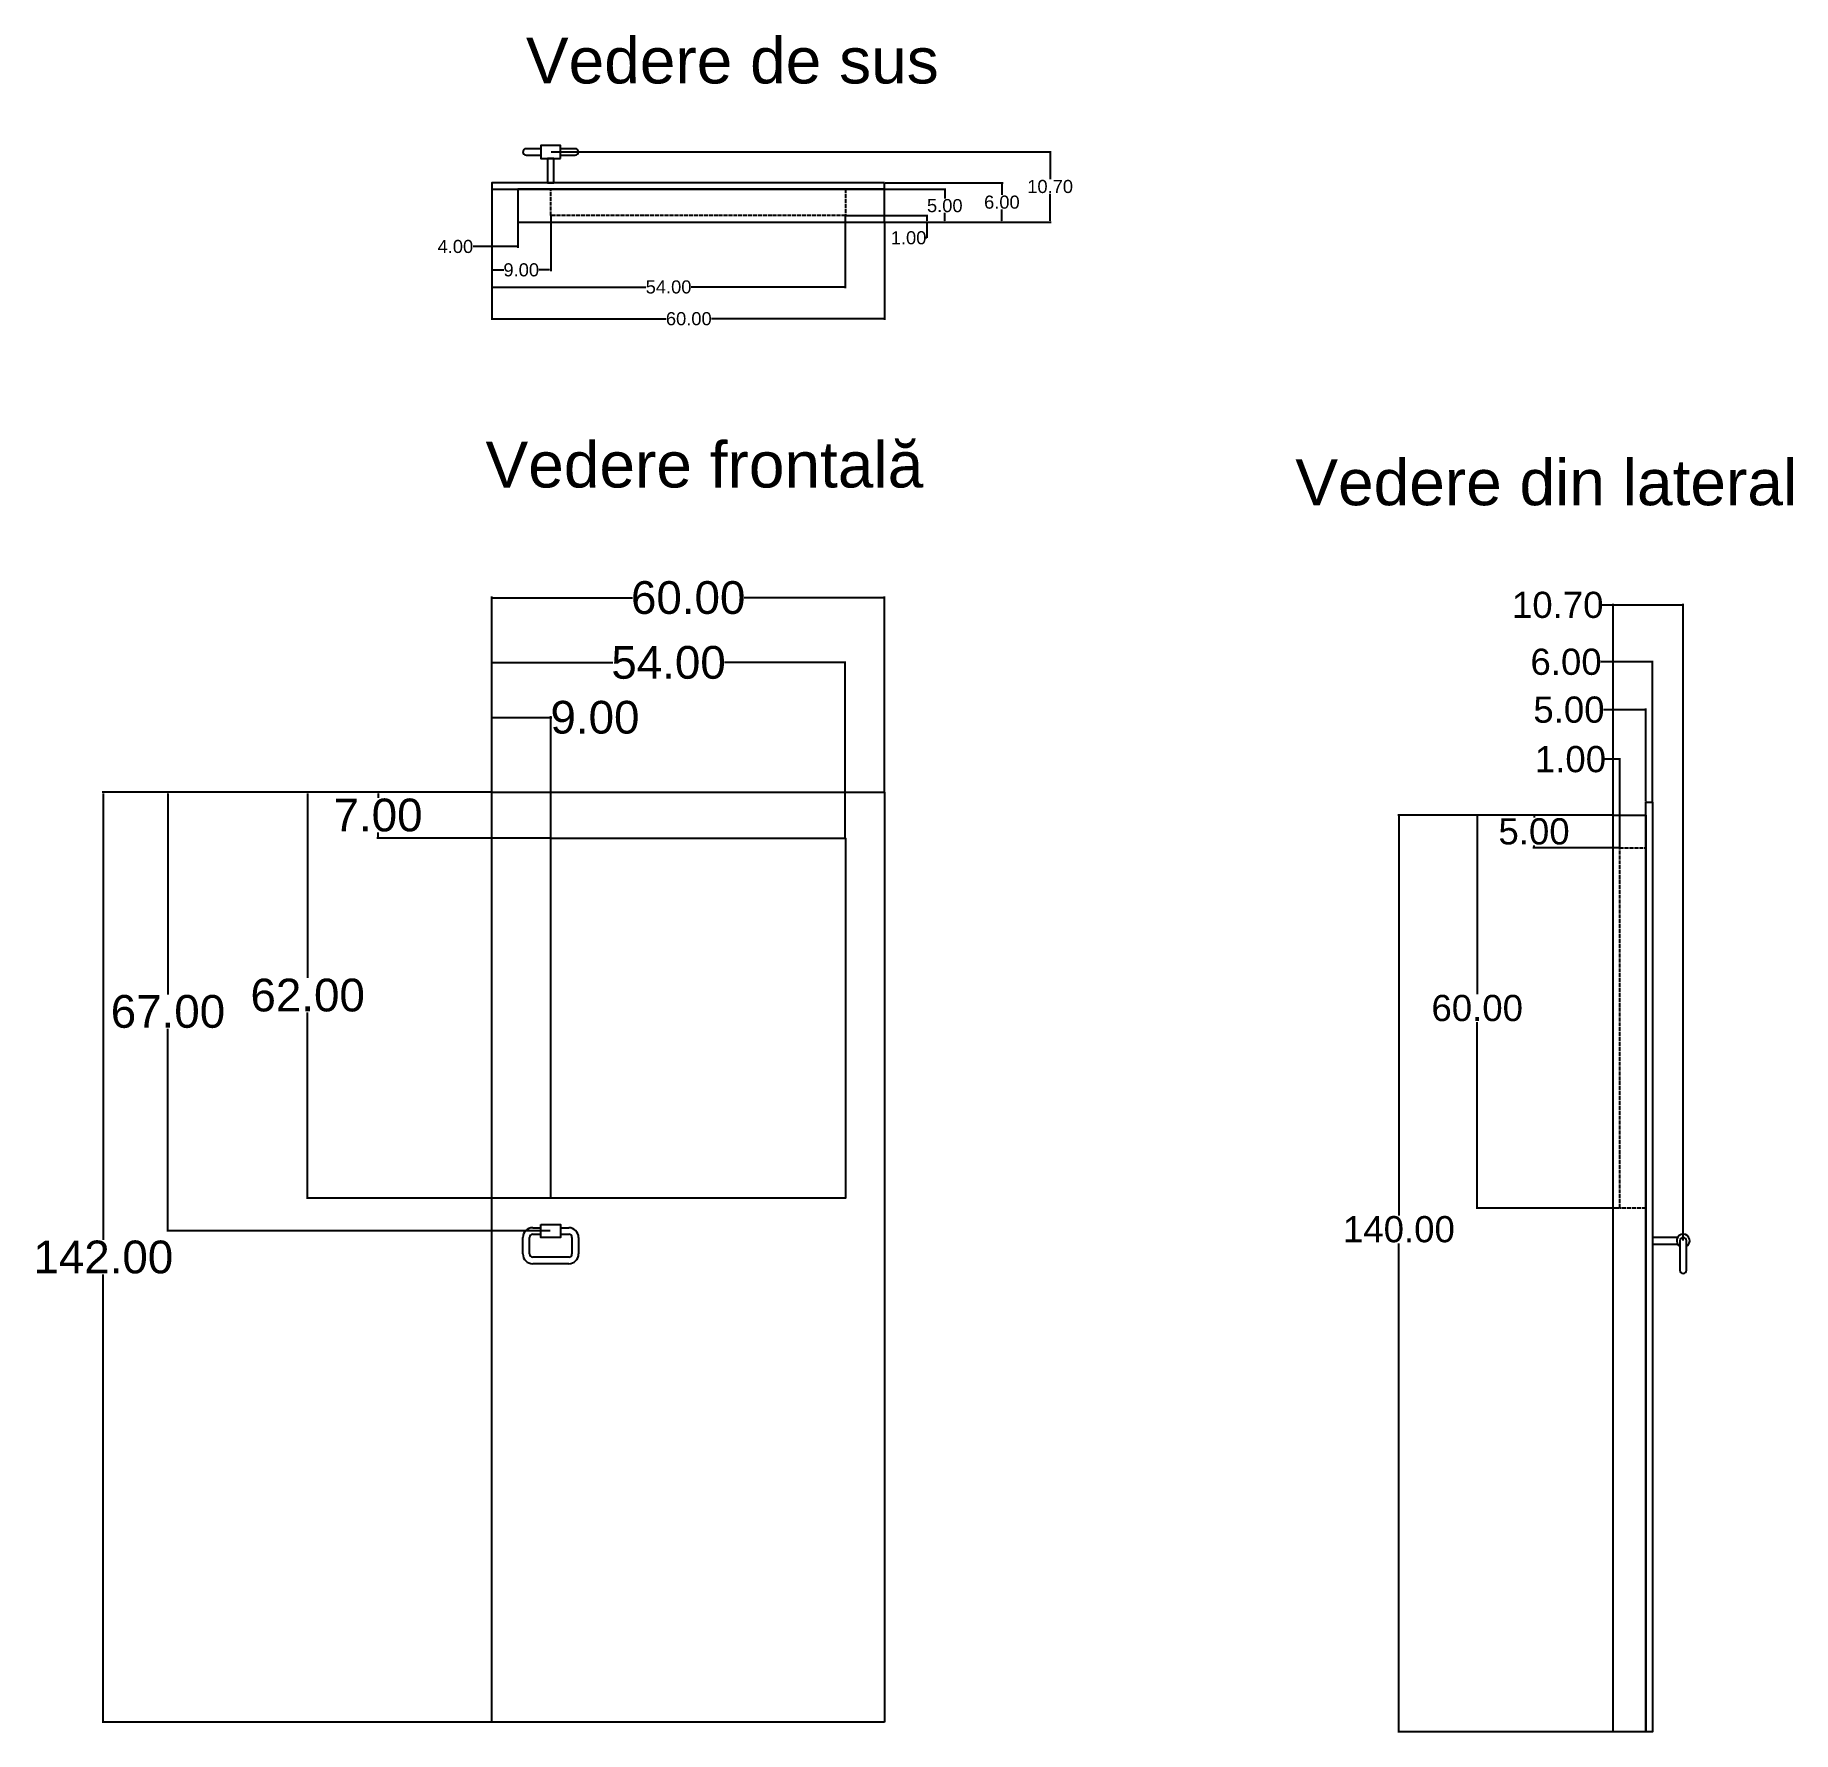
# Model space of a CAD drawing. Header units: inches. Extents: x 77 to 345, y 55 to 314.
import ezdxf

# ---------------------------------------------------------------- set-up
doc = ezdxf.new("R2010")
doc.units = ezdxf.units.IN
doc.header["$MEASUREMENT"] = 0
doc.linetypes.add('ACAD_ISO02W100', pattern=[15, 12, -3])
for name, color, linetype in [('cotari', 132, 'Continuous'), ('ferestre', 141, 'Continuous'), ('text', 7, 'Continuous'), ('usa cabina', 30, 'Continuous')]:
    doc.layers.add(name, color=color, linetype=linetype)
doc.layers.add('maner', color=7, linetype='Continuous', true_color=0x00ba61)
doc.styles.get("Standard").update_dxf_attribs({"font": 'arial.ttf'})
doc.dimstyles.new('Copy of Cotari', dxfattribs={"dimtxt": 2, "dimasz": 0.18, "dimexe": 0.18, "dimexo": 0.0625, "dimgap": 0.09, "dimtad": 0, "dimtih": 1, "dimtoh": 1, "dimzin": 0, "dimdsep": 46, "dimtxsty": 'Standard', "dimcen": 0.09, "dimclrd": 256, "dimclre": 256, "dimclrt": 256, "dimadec": 0, "dimazin": 0, "dimtfac": 1, "dimtofl": 0, "dimtmove": 0, "dimatfit": 3, "dimfxl": 1, "dimtolj": 1, "dimtzin": 0, "dimarcsym": 0})
doc.dimstyles.new('Cotari', dxfattribs={"dimtxt": 5, "dimasz": 0.18, "dimexe": 0.18, "dimexo": 0.0625, "dimgap": 0.09, "dimtad": 0, "dimtih": 1, "dimtoh": 1, "dimzin": 0, "dimdsep": 46, "dimtxsty": 'Standard', "dimcen": 0.09, "dimclrd": 256, "dimclre": 256, "dimclrt": 256, "dimadec": 0, "dimazin": 0, "dimtfac": 1, "dimtofl": 0, "dimtmove": 0, "dimatfit": 3, "dimfxl": 1, "dimtolj": 1, "dimtzin": 0, "dimarcsym": 0})
doc.dimstyles.new('Cotari 2', dxfattribs={"dimtxt": 4, "dimasz": 0.18, "dimexe": 0.18, "dimexo": 0.0625, "dimgap": 0.09, "dimtad": 0, "dimtih": 1, "dimtoh": 1, "dimzin": 0, "dimdsep": 46, "dimtxsty": 'Standard', "dimcen": 0.09, "dimclrd": 256, "dimclre": 256, "dimclrt": 256, "dimadec": 0, "dimazin": 0, "dimtfac": 1, "dimtofl": 0, "dimtmove": 0, "dimatfit": 3, "dimfxl": 1, "dimtolj": 1, "dimtzin": 0, "dimarcsym": 0})

# ---------------------------------------------------------------- blocks, each defined once
blk = doc.blocks.new('*D1')
at = {"layer": 'cotari', "lineweight": -2, "transparency": 16777216}
for p, q in [((146.2, 198.09), (128.71, 198.09)), ((128.89, 197.91), (128.89, 197.23)), ((155.2, 191.09), (128.71, 191.09)), ((128.89, 191.27), (128.89, 191.94))]:
    blk.add_line(p, q, dxfattribs=at)
at = {"layer": 'cotari', "transparency": 16777216}
for points in [[(128.86, 197.91), (128.92, 197.91), (128.89, 198.09)], [(128.86, 191.27), (128.92, 191.27), (128.89, 191.09)]]:
    blk.add_solid(points, dxfattribs=at)
at = {"layer": 'Defpoints', "color": 0, "transparency": 16777216}
for p in [(146.26, 198.09), (128.89, 191.09), (155.26, 191.09)]:
    blk.add_point(p, dxfattribs=at)
at = {"layer": 'cotari', "transparency": 16777216, "insert": (128.89, 194.59), "char_height": 5, "attachment_point": 5}
blk.add_mtext('\\A1;7.00', dxfattribs=at)
blk = doc.blocks.new('*D2')
at = {"layer": 'cotari', "lineweight": -2, "transparency": 16777216}
for p, q in [((146.2, 198.09), (117.96, 198.09)), ((118.14, 197.91), (118.14, 169.73)), ((118.14, 136.27), (118.14, 164.44)), ((155.2, 136.09), (117.96, 136.09))]:
    blk.add_line(p, q, dxfattribs=at)
at = {"layer": 'cotari', "transparency": 16777216}
for points in [[(118.11, 197.91), (118.17, 197.91), (118.14, 198.09)], [(118.11, 136.27), (118.17, 136.27), (118.14, 136.09)]]:
    blk.add_solid(points, dxfattribs=at)
at = {"layer": 'Defpoints', "color": 0, "transparency": 16777216}
for p in [(146.26, 198.09), (118.14, 136.09), (155.26, 136.09)]:
    blk.add_point(p, dxfattribs=at)
at = {"layer": 'cotari', "transparency": 16777216, "insert": (118.14, 167.09), "char_height": 5, "attachment_point": 5}
blk.add_mtext('\\A1;62.00', dxfattribs=at)
blk = doc.blocks.new('*D3')
at = {"layer": 'cotari', "lineweight": -2, "transparency": 16777216}
for p, q in [((146.2, 198.09), (96.62, 198.09)), ((96.8, 197.91), (96.8, 167.23)), ((96.8, 131.27), (96.8, 161.94)), ((155.2, 131.09), (96.62, 131.09))]:
    blk.add_line(p, q, dxfattribs=at)
at = {"layer": 'cotari', "transparency": 16777216}
for points in [[(96.77, 197.91), (96.83, 197.91), (96.8, 198.09)], [(96.77, 131.27), (96.83, 131.27), (96.8, 131.09)]]:
    blk.add_solid(points, dxfattribs=at)
at = {"layer": 'Defpoints', "color": 0, "transparency": 16777216}
for p in [(146.26, 198.09), (96.8, 131.09), (155.26, 131.09)]:
    blk.add_point(p, dxfattribs=at)
at = {"layer": 'cotari', "transparency": 16777216, "insert": (96.8, 164.59), "char_height": 5, "attachment_point": 5}
blk.add_mtext('\\A1;67.00', dxfattribs=at)
blk = doc.blocks.new('*D4')
at = {"layer": 'cotari', "lineweight": -2, "transparency": 16777216}
for p, q in [((146.2, 198.09), (86.75, 198.09)), ((86.93, 197.91), (86.93, 129.73)), ((86.93, 56.27), (86.93, 124.44)), ((146.2, 56.09), (86.75, 56.09))]:
    blk.add_line(p, q, dxfattribs=at)
at = {"layer": 'cotari', "transparency": 16777216}
for points in [[(86.9, 197.91), (86.96, 197.91), (86.93, 198.09)], [(86.9, 56.27), (86.96, 56.27), (86.93, 56.09)]]:
    blk.add_solid(points, dxfattribs=at)
at = {"layer": 'Defpoints', "color": 0, "transparency": 16777216}
for p in [(146.26, 198.09), (86.93, 56.09), (146.26, 56.09)]:
    blk.add_point(p, dxfattribs=at)
at = {"layer": 'cotari', "transparency": 16777216, "insert": (86.93, 127.09), "char_height": 5, "attachment_point": 5}
blk.add_mtext('\\A1;142.00', dxfattribs=at)
blk = doc.blocks.new('*D5')
at = {"layer": 'cotari', "lineweight": -2, "transparency": 16777216}
for p, q in [((146.26, 198.15), (146.26, 209.7)), ((146.44, 209.52), (155.08, 209.52)), ((155.26, 191.15), (155.26, 209.7)), ((155.26, 209.52), (155.44, 209.52))]:
    blk.add_line(p, q, dxfattribs=at)
at = {"layer": 'cotari', "transparency": 16777216}
for points in [[(146.44, 209.55), (146.44, 209.49), (146.26, 209.52)], [(155.08, 209.55), (155.08, 209.49), (155.26, 209.52)]]:
    blk.add_solid(points, dxfattribs=at)
at = {"layer": 'Defpoints', "color": 0, "transparency": 16777216}
for p in [(155.26, 209.52), (146.26, 198.09), (155.26, 191.09)]:
    blk.add_point(p, dxfattribs=at)
at = {"layer": 'cotari', "transparency": 16777216, "insert": (162.02, 209.52), "char_height": 5, "attachment_point": 5}
blk.add_mtext('\\A1;9.00', dxfattribs=at)
blk = doc.blocks.new('*D6')
at = {"layer": 'cotari', "lineweight": -2, "transparency": 16777216}
for p, q in [((146.26, 198.15), (146.26, 218.08)), ((146.44, 217.9), (164.74, 217.9)), ((200.08, 217.9), (181.78, 217.9)), ((200.26, 191.15), (200.26, 218.08))]:
    blk.add_line(p, q, dxfattribs=at)
at = {"layer": 'cotari', "transparency": 16777216}
for points in [[(146.44, 217.93), (146.44, 217.87), (146.26, 217.9)], [(200.08, 217.93), (200.08, 217.87), (200.26, 217.9)]]:
    blk.add_solid(points, dxfattribs=at)
at = {"layer": 'Defpoints', "color": 0, "transparency": 16777216}
for p in [(200.26, 217.9), (146.26, 198.09), (200.26, 191.09)]:
    blk.add_point(p, dxfattribs=at)
at = {"layer": 'cotari', "transparency": 16777216, "insert": (173.26, 217.9), "char_height": 5, "attachment_point": 5}
blk.add_mtext('\\A1;54.00', dxfattribs=at)
blk = doc.blocks.new('*D7')
at = {"layer": 'cotari', "lineweight": -2, "transparency": 16777216}
for p, q in [((146.26, 198.15), (146.26, 227.98)), ((146.44, 227.8), (167.73, 227.8)), ((206.08, 227.8), (184.79, 227.8)), ((206.26, 198.15), (206.26, 227.98))]:
    blk.add_line(p, q, dxfattribs=at)
at = {"layer": 'cotari', "transparency": 16777216}
for points in [[(146.44, 227.83), (146.44, 227.77), (146.26, 227.8)], [(206.08, 227.83), (206.08, 227.77), (206.26, 227.8)]]:
    blk.add_solid(points, dxfattribs=at)
at = {"layer": 'Defpoints', "color": 0, "transparency": 16777216}
for p in [(206.26, 227.8), (146.26, 198.09), (206.26, 198.09)]:
    blk.add_point(p, dxfattribs=at)
at = {"layer": 'cotari', "transparency": 16777216, "insert": (176.26, 227.8), "char_height": 5, "attachment_point": 5}
blk.add_mtext('\\A1;60.00', dxfattribs=at)
blk = doc.blocks.new('*D8')
at = {"layer": 'cotari', "lineweight": -2, "transparency": 16777216}
for p, q in [((317.53, 203.13), (316.1, 203.13)), ((317.53, 194.66), (317.53, 203.31)), ((318.35, 203.13), (317.71, 203.13)), ((318.53, 189.66), (318.53, 203.31))]:
    blk.add_line(p, q, dxfattribs=at)
at = {"layer": 'cotari', "transparency": 16777216}
for points in [[(317.71, 203.16), (317.71, 203.1), (317.53, 203.13)], [(318.35, 203.16), (318.35, 203.1), (318.53, 203.13)]]:
    blk.add_solid(points, dxfattribs=at)
at = {"layer": 'Defpoints', "color": 0, "transparency": 16777216}
for p in [(318.53, 203.13), (317.53, 194.6), (318.53, 189.6)]:
    blk.add_point(p, dxfattribs=at)
at = {"layer": 'cotari', "transparency": 16777216, "insert": (311.01, 203.13), "char_height": 4, "attachment_point": 5}
blk.add_mtext('\\A1;1.00', dxfattribs=at)
blk = doc.blocks.new('*D9')
at = {"layer": 'cotari', "lineweight": -2, "transparency": 16777216}
for p, q in [((317.53, 210.69), (316.06, 210.69)), ((317.53, 194.66), (317.53, 210.87)), ((322.35, 210.69), (317.71, 210.69)), ((322.53, 196.66), (322.53, 210.87))]:
    blk.add_line(p, q, dxfattribs=at)
at = {"layer": 'cotari', "transparency": 16777216}
for points in [[(317.71, 210.72), (317.71, 210.66), (317.53, 210.69)], [(322.35, 210.72), (322.35, 210.66), (322.53, 210.69)]]:
    blk.add_solid(points, dxfattribs=at)
at = {"layer": 'Defpoints', "color": 0, "transparency": 16777216}
for p in [(322.53, 210.69), (322.53, 196.6), (317.53, 194.6)]:
    blk.add_point(p, dxfattribs=at)
at = {"layer": 'cotari', "transparency": 16777216, "insert": (310.78, 210.69), "char_height": 4, "attachment_point": 5}
blk.add_mtext('\\A1;5.00', dxfattribs=at)
blk = doc.blocks.new('*D10')
at = {"layer": 'cotari', "lineweight": -2, "transparency": 16777216}
for p, q in [((317.53, 218), (315.63, 218)), ((317.53, 194.66), (317.53, 218.18)), ((323.35, 218), (317.71, 218)), ((323.53, 196.66), (323.53, 218.18))]:
    blk.add_line(p, q, dxfattribs=at)
at = {"layer": 'cotari', "transparency": 16777216}
for points in [[(317.71, 218.03), (317.71, 217.97), (317.53, 218)], [(323.35, 218.03), (323.35, 217.97), (323.53, 218)]]:
    blk.add_solid(points, dxfattribs=at)
at = {"layer": 'Defpoints', "color": 0, "transparency": 16777216}
for p in [(323.53, 218), (323.53, 196.6), (317.53, 194.6)]:
    blk.add_point(p, dxfattribs=at)
at = {"layer": 'cotari', "transparency": 16777216, "insert": (310.34, 218), "char_height": 4, "attachment_point": 5}
blk.add_mtext('\\A1;6.00', dxfattribs=at)
blk = doc.blocks.new('*D11')
at = {"layer": 'cotari', "lineweight": -2, "transparency": 16777216}
for p, q in [((317.53, 226.69), (315.72, 226.69)), ((317.53, 194.66), (317.53, 226.87)), ((328.05, 226.69), (317.71, 226.69)), ((328.23, 129.66), (328.23, 226.87))]:
    blk.add_line(p, q, dxfattribs=at)
at = {"layer": 'cotari', "transparency": 16777216}
for points in [[(317.71, 226.72), (317.71, 226.66), (317.53, 226.69)], [(328.05, 226.72), (328.05, 226.66), (328.23, 226.69)]]:
    blk.add_solid(points, dxfattribs=at)
at = {"layer": 'Defpoints', "color": 0, "transparency": 16777216}
for p in [(328.23, 226.69), (317.53, 194.6), (328.23, 129.6)]:
    blk.add_point(p, dxfattribs=at)
at = {"layer": 'cotari', "transparency": 16777216, "insert": (309.07, 226.69), "char_height": 4, "attachment_point": 5}
blk.add_mtext('\\A1;10.70', dxfattribs=at)
blk = doc.blocks.new('*D12')
at = {"layer": 'cotari', "lineweight": -2, "transparency": 16777216}
for p, q in [((317.47, 194.6), (284.63, 194.6)), ((284.81, 194.42), (284.81, 133.47)), ((284.81, 54.78), (284.81, 129.2)), ((317.47, 54.6), (284.63, 54.6))]:
    blk.add_line(p, q, dxfattribs=at)
at = {"layer": 'cotari', "transparency": 16777216}
for points in [[(284.78, 194.42), (284.84, 194.42), (284.81, 194.6)], [(284.78, 54.78), (284.84, 54.78), (284.81, 54.6)]]:
    blk.add_solid(points, dxfattribs=at)
at = {"layer": 'Defpoints', "color": 0, "transparency": 16777216}
for p in [(317.53, 194.6), (284.81, 54.6), (317.53, 54.6)]:
    blk.add_point(p, dxfattribs=at)
at = {"layer": 'cotari', "transparency": 16777216, "insert": (284.81, 131.34), "char_height": 4, "attachment_point": 5}
blk.add_mtext('\\A1;140.00', dxfattribs=at)
blk = doc.blocks.new('*D13')
at = {"layer": 'cotari', "lineweight": -2, "transparency": 16777216}
for p, q in [((317.47, 194.6), (305.27, 194.6)), ((305.45, 194.42), (305.45, 194.23)), ((318.47, 189.6), (305.27, 189.6)), ((305.45, 189.78), (305.45, 189.97))]:
    blk.add_line(p, q, dxfattribs=at)
at = {"layer": 'cotari', "transparency": 16777216}
for points in [[(305.42, 194.42), (305.48, 194.42), (305.45, 194.6)], [(305.42, 189.78), (305.48, 189.78), (305.45, 189.6)]]:
    blk.add_solid(points, dxfattribs=at)
at = {"layer": 'Defpoints', "color": 0, "transparency": 16777216}
for p in [(317.53, 194.6), (305.45, 189.6), (318.53, 189.6)]:
    blk.add_point(p, dxfattribs=at)
at = {"layer": 'cotari', "transparency": 16777216, "insert": (305.45, 192.1), "char_height": 4, "attachment_point": 5}
blk.add_mtext('\\A1;5.00', dxfattribs=at)
blk = doc.blocks.new('*D14')
at = {"layer": 'cotari', "lineweight": -2, "transparency": 16777216}
for p, q in [((317.47, 194.6), (296.59, 194.6)), ((296.77, 194.42), (296.77, 167.25)), ((296.77, 134.78), (296.77, 162.99)), ((318.47, 134.6), (296.59, 134.6))]:
    blk.add_line(p, q, dxfattribs=at)
at = {"layer": 'cotari', "transparency": 16777216}
for points in [[(296.74, 194.42), (296.8, 194.42), (296.77, 194.6)], [(296.74, 134.78), (296.8, 134.78), (296.77, 134.6)]]:
    blk.add_solid(points, dxfattribs=at)
at = {"layer": 'Defpoints', "color": 0, "transparency": 16777216}
for p in [(317.53, 194.6), (296.77, 134.6), (318.53, 134.6)]:
    blk.add_point(p, dxfattribs=at)
at = {"layer": 'cotari', "transparency": 16777216, "insert": (296.77, 165.12), "char_height": 4, "attachment_point": 5}
blk.add_mtext('\\A1;60.00', dxfattribs=at)
blk = doc.blocks.new('*D15')
at = {"layer": 'cotari', "lineweight": -2, "transparency": 16777216}
for p, q in [((146.26, 290.12), (146.26, 281.26)), ((150.26, 285.12), (150.26, 281.26)), ((146.26, 281.44), (143.43, 281.44)), ((150.08, 281.44), (146.44, 281.44))]:
    blk.add_line(p, q, dxfattribs=at)
at = {"layer": 'cotari', "transparency": 16777216}
for points in [[(146.44, 281.47), (146.44, 281.41), (146.26, 281.44)], [(150.08, 281.47), (150.08, 281.41), (150.26, 281.44)]]:
    blk.add_solid(points, dxfattribs=at)
at = {"layer": 'Defpoints', "color": 0, "transparency": 16777216}
for p in [(146.26, 290.18), (150.26, 285.18), (150.26, 281.44)]:
    blk.add_point(p, dxfattribs=at)
at = {"layer": 'cotari', "transparency": 16777216, "insert": (140.7, 281.44), "char_height": 2, "attachment_point": 5}
blk.add_mtext('\\A1;4.00', dxfattribs=at)
blk = doc.blocks.new('*D16')
at = {"layer": 'cotari', "lineweight": -2, "transparency": 16777216}
for p, q in [((146.26, 290.12), (146.26, 277.69)), ((155.26, 286.12), (155.26, 277.69)), ((146.44, 277.87), (148.08, 277.87)), ((155.08, 277.87), (153.44, 277.87))]:
    blk.add_line(p, q, dxfattribs=at)
at = {"layer": 'cotari', "transparency": 16777216}
for points in [[(146.44, 277.9), (146.44, 277.84), (146.26, 277.87)], [(155.08, 277.9), (155.08, 277.84), (155.26, 277.87)]]:
    blk.add_solid(points, dxfattribs=at)
at = {"layer": 'Defpoints', "color": 0, "transparency": 16777216}
for p in [(146.26, 290.18), (155.26, 286.18), (155.26, 277.87)]:
    blk.add_point(p, dxfattribs=at)
at = {"layer": 'cotari', "transparency": 16777216, "insert": (150.76, 277.87), "char_height": 2, "attachment_point": 5}
blk.add_mtext('\\A1;9.00', dxfattribs=at)
blk = doc.blocks.new('*D17')
at = {"layer": 'cotari', "lineweight": -2, "transparency": 16777216}
for p, q in [((146.26, 290.12), (146.26, 275.08)), ((200.26, 286.12), (200.26, 275.08)), ((146.44, 275.26), (169.8, 275.26)), ((200.08, 275.26), (176.72, 275.26))]:
    blk.add_line(p, q, dxfattribs=at)
at = {"layer": 'cotari', "transparency": 16777216}
for points in [[(146.44, 275.29), (146.44, 275.23), (146.26, 275.26)], [(200.08, 275.29), (200.08, 275.23), (200.26, 275.26)]]:
    blk.add_solid(points, dxfattribs=at)
at = {"layer": 'Defpoints', "color": 0, "transparency": 16777216}
for p in [(146.26, 290.18), (200.26, 286.18), (200.26, 275.26)]:
    blk.add_point(p, dxfattribs=at)
at = {"layer": 'cotari', "transparency": 16777216, "insert": (173.26, 275.26), "char_height": 2, "attachment_point": 5}
blk.add_mtext('\\A1;54.00', dxfattribs=at)
blk = doc.blocks.new('*D18')
at = {"layer": 'cotari', "lineweight": -2, "transparency": 16777216}
for p, q in [((146.26, 290.12), (146.26, 270.23)), ((206.26, 285.12), (206.26, 270.23)), ((146.44, 270.41), (172.88, 270.41)), ((206.08, 270.41), (179.82, 270.41))]:
    blk.add_line(p, q, dxfattribs=at)
at = {"layer": 'cotari', "transparency": 16777216}
for points in [[(146.44, 270.44), (146.44, 270.38), (146.26, 270.41)], [(206.08, 270.44), (206.08, 270.38), (206.26, 270.41)]]:
    blk.add_solid(points, dxfattribs=at)
at = {"layer": 'Defpoints', "color": 0, "transparency": 16777216}
for p in [(146.26, 290.18), (206.26, 285.18), (206.26, 270.41)]:
    blk.add_point(p, dxfattribs=at)
at = {"layer": 'cotari', "transparency": 16777216, "insert": (176.35, 270.41), "char_height": 2, "attachment_point": 5}
blk.add_mtext('\\A1;60.00', dxfattribs=at)
blk = doc.blocks.new('*D19')
at = {"layer": 'cotari', "lineweight": -2, "transparency": 16777216}
for p, q in [((200.32, 286.18), (212.87, 286.18)), ((206.32, 285.18), (212.87, 285.18)), ((212.69, 286), (212.69, 285.36)), ((212.69, 285.18), (212.69, 282.77)), ((212.69, 282.77), (212.51, 282.77))]:
    blk.add_line(p, q, dxfattribs=at)
at = {"layer": 'cotari', "transparency": 16777216}
for points in [[(212.66, 286), (212.72, 286), (212.69, 286.18)], [(212.66, 285.36), (212.72, 285.36), (212.69, 285.18)]]:
    blk.add_solid(points, dxfattribs=at)
at = {"layer": 'Defpoints', "color": 0, "transparency": 16777216}
for p in [(200.26, 286.18), (206.26, 285.18), (212.69, 286.18)]:
    blk.add_point(p, dxfattribs=at)
at = {"layer": 'cotari', "transparency": 16777216, "insert": (209.92, 282.77), "char_height": 2, "attachment_point": 5}
blk.add_mtext('\\A1;1.00', dxfattribs=at)
blk = doc.blocks.new('*D20')
at = {"layer": 'cotari', "lineweight": -2, "transparency": 16777216}
for p, q in [((206.32, 290.18), (215.63, 290.18)), ((215.45, 290), (215.45, 288.79)), ((206.32, 285.18), (215.63, 285.18)), ((215.45, 285.36), (215.45, 286.57))]:
    blk.add_line(p, q, dxfattribs=at)
at = {"layer": 'cotari', "transparency": 16777216}
for points in [[(215.42, 290), (215.48, 290), (215.45, 290.18)], [(215.42, 285.36), (215.48, 285.36), (215.45, 285.18)]]:
    blk.add_solid(points, dxfattribs=at)
at = {"layer": 'Defpoints', "color": 0, "transparency": 16777216}
for p in [(206.26, 290.18), (215.45, 290.18), (206.26, 285.18)]:
    blk.add_point(p, dxfattribs=at)
at = {"layer": 'cotari', "transparency": 16777216, "insert": (215.45, 287.68), "char_height": 2, "attachment_point": 5}
blk.add_mtext('\\A1;5.00', dxfattribs=at)
blk = doc.blocks.new('*D21')
at = {"layer": 'cotari', "lineweight": -2, "transparency": 16777216}
for p, q in [((206.32, 291.18), (224.35, 291.18)), ((224.17, 291), (224.17, 289.32)), ((206.32, 285.18), (224.35, 285.18)), ((224.17, 285.36), (224.17, 287.1))]:
    blk.add_line(p, q, dxfattribs=at)
at = {"layer": 'cotari', "transparency": 16777216}
for points in [[(224.14, 291), (224.2, 291), (224.17, 291.18)], [(224.14, 285.36), (224.2, 285.36), (224.17, 285.18)]]:
    blk.add_solid(points, dxfattribs=at)
at = {"layer": 'Defpoints', "color": 0, "transparency": 16777216}
for p in [(206.26, 291.18), (224.17, 291.18), (206.26, 285.18)]:
    blk.add_point(p, dxfattribs=at)
at = {"layer": 'cotari', "transparency": 16777216, "insert": (224.17, 288.21), "char_height": 2, "attachment_point": 5}
blk.add_mtext('\\A1;6.00', dxfattribs=at)
blk = doc.blocks.new('*D22')
at = {"layer": 'cotari', "lineweight": -2, "transparency": 16777216}
for p, q in [((155.32, 295.88), (231.72, 295.88)), ((231.54, 295.7), (231.54, 291.71)), ((231.54, 285.36), (231.54, 289.49)), ((206.32, 285.18), (231.72, 285.18))]:
    blk.add_line(p, q, dxfattribs=at)
at = {"layer": 'cotari', "transparency": 16777216}
for points in [[(231.51, 295.7), (231.57, 295.7), (231.54, 295.88)], [(231.51, 285.36), (231.57, 285.36), (231.54, 285.18)]]:
    blk.add_solid(points, dxfattribs=at)
at = {"layer": 'Defpoints', "color": 0, "transparency": 16777216}
for p in [(155.26, 295.88), (231.54, 295.88), (206.26, 285.18)]:
    blk.add_point(p, dxfattribs=at)
at = {"layer": 'cotari', "transparency": 16777216, "insert": (231.54, 290.6), "char_height": 2, "attachment_point": 5}
blk.add_mtext('\\A1;10.70', dxfattribs=at)

msp = doc.modelspace()

# ---------------------------------------------------------------- linework, layer by layer
at = {"layer": 'ferestre', "linetype": 'ACAD_ISO02W100', "ltscale": 0.05}
for points in [[(155.261, 290.183), (200.261, 290.183), (200.261, 286.183), (155.261, 286.183)], [(318.534, 189.598), (322.534, 189.598), (322.534, 134.598), (318.534, 134.598)]]:
    msp.add_lwpolyline(points, close=True, dxfattribs=at)
at = {"layer": 'ferestre'}
msp.add_lwpolyline([(155.261, 191.088), (200.261, 191.088), (200.261, 136.088), (155.261, 136.088)], close=True, dxfattribs=at)
at = {"layer": 'maner'}
for p, q in [((151.011, 295.883), (151.011, 295.883)), ((153.761, 296.383), (151.511, 296.383)), ((151.511, 295.383), (153.761, 295.383)), ((152.511, 131.588), (153.761, 131.588)), ((156.761, 131.588), (158.011, 131.588)), ((151.011, 127.588), (151.011, 130.088)), ((152.011, 127.588), (152.011, 130.088)), ((152.511, 130.588), (153.761, 130.588)), ((156.761, 130.588), (158.011, 130.588)), ((158.511, 130.088), (158.511, 127.588)), ((159.511, 130.088), (159.511, 127.588)), ((327.734, 129.598), (327.734, 125.098)), ((328.234, 130.098), (328.234, 130.098)), ((328.734, 125.098), (328.734, 129.598)), ((158.011, 127.088), (152.511, 127.088)), ((158.011, 126.088), (152.511, 126.088)), ((328.234, 124.598), (328.234, 124.598))]:
    msp.add_line(p, q, dxfattribs=at)
for points in [[(156.761, 294.883), (156.761, 296.883), (153.761, 296.883), (153.761, 294.883)], [(154.761, 291.183), (155.761, 291.183), (155.761, 294.883), (154.761, 294.883)], [(153.761, 132.088), (156.761, 132.088), (156.761, 130.088), (153.761, 130.088)]]:
    msp.add_lwpolyline(points, close=True, dxfattribs=at)
msp.add_lwpolyline([(156.761, 295.383), (159.011, 295.383, 0.4142136), (159.511, 295.883), (159.511, 295.883, 0.4142136), (159.011, 296.383), (156.761, 296.383)], format="xyb", dxfattribs=at)
msp.add_lwpolyline([(327.368, 130.098), (323.534, 130.098), (323.534, 129.098), (327.368, 129.098)], dxfattribs=at)
for centre, radius, start, end in [((151.511, 295.883), 0.5, 90, 180), ((151.511, 295.883), 0.5, 180, 270), ((152.511, 130.088), 1.5, 90, 180), ((158.011, 130.088), 1.5, 0, 90), ((152.511, 130.088), 0.5, 90, 180), ((158.011, 130.088), 0.5, 0, 90), ((328.234, 129.598), 1, 300, 240), ((328.234, 129.598), 0.5, 90, 180), ((328.234, 129.598), 0.5, 0, 90), ((152.511, 127.588), 1.5, 180, 270), ((152.511, 127.588), 0.5, 180, 270), ((158.011, 127.588), 0.5, 270, 0), ((158.011, 127.588), 1.5, 270, 0), ((328.234, 125.098), 0.5, 180, 270), ((328.234, 125.098), 0.5, 270, 0)]:
    msp.add_arc(centre, radius, start, end, dxfattribs=at)
at = {"layer": 'usa cabina'}
for p, q in [((146.261, 198.088), (206.261, 198.088)), ((146.261, 56.088), (146.261, 198.088)), ((206.261, 198.088), (206.261, 56.088)), ((206.261, 56.088), (146.261, 56.088))]:
    msp.add_line(p, q, dxfattribs=at)
for points in [[(206.261, 291.183), (146.261, 291.183), (146.261, 290.183), (206.261, 290.183)], [(206.261, 290.183), (150.261, 290.183), (150.261, 285.183), (206.261, 285.183)], [(322.534, 196.598), (323.534, 196.598), (323.534, 54.598), (322.534, 54.598)], [(317.534, 194.598), (322.534, 194.598), (322.534, 54.598), (317.534, 54.598)]]:
    msp.add_lwpolyline(points, close=True, dxfattribs=at)

# ---------------------------------------------------------------- texts
at = {"layer": 'text'}
for s, p in [('Vedere de sus', (151.472, 306.351)), ('Vedere frontală', (145.305, 244.639)), ('Vedere din lateral', (268.99, 241.931))]:
    msp.add_text(s, height=7, dxfattribs=at).set_placement(p)

# ---------------------------------------------------------------- dimensions: what is measured, and where the dimension line sits
at = {"layer": 'cotari'}
for base, p1, p2, dimstyle, picture, middle in [((231.542, 295.883), (206.261, 285.179), (155.261, 295.883), 'Copy of Cotari', '*D22', (231.542, 290.598)), ((224.171, 291.183), (206.261, 285.179), (206.261, 291.183), 'Copy of Cotari', '*D21', (224.171, 288.207)), ((212.686, 286.183), (206.261, 285.183), (200.261, 286.183), 'Copy of Cotari', '*D19', (209.916, 282.775)), ((128.891, 191.088), (146.261, 198.088), (155.261, 191.088), 'Cotari', '*D1', (128.891, 194.588)), ((284.811, 54.598), (317.534, 194.598), (317.534, 54.598), 'Cotari 2', '*D12', (284.811, 131.337)), ((296.767, 134.598), (317.534, 194.598), (318.534, 134.598), 'Cotari 2', '*D14', (296.767, 165.119)), ((305.447, 189.598), (317.534, 194.598), (318.534, 189.598), 'Cotari 2', '*D13', (305.447, 192.098))]:
    dim = msp.add_linear_dim(base=base, p1=p1, p2=p2, angle=90, dimstyle=dimstyle, dxfattribs=at)
    dim.commit()
    dim.dimension.update_dxf_attribs({"geometry": picture, "text_midpoint": middle, "dimtype": 160})
for base, p1, p2, dimstyle, picture, middle in [((150.261, 281.436), (146.261, 290.183), (150.261, 285.183), 'Copy of Cotari', '*D15', (140.704, 281.436)), ((206.261, 270.414), (146.261, 290.183), (206.261, 285.183), 'Copy of Cotari', '*D18', (176.348, 270.414)), ((328.234, 226.694), (317.534, 194.598), (328.234, 129.598), 'Cotari 2', '*D11', (309.071, 226.694)), ((323.534, 218.002), (317.534, 194.598), (323.534, 196.598), 'Cotari 2', '*D10', (310.341, 218.002)), ((322.534, 210.686), (317.534, 194.598), (322.534, 196.598), 'Cotari 2', '*D9', (310.778, 210.686)), ((318.534, 203.129), (317.534, 194.598), (318.534, 189.598), 'Cotari 2', '*D8', (311.014, 203.129))]:
    dim = msp.add_linear_dim(base=base, p1=p1, p2=p2, dimstyle=dimstyle, dxfattribs=at)
    dim.commit()
    dim.dimension.update_dxf_attribs({"geometry": picture, "text_midpoint": middle, "dimtype": 160})
for base, p1, p2, dimstyle, picture, middle in [((155.261, 277.866), (146.261, 290.183), (155.261, 286.183), 'Copy of Cotari', '*D16', (150.761, 277.866)), ((200.261, 275.257), (146.261, 290.183), (200.261, 286.183), 'Copy of Cotari', '*D17', (173.261, 275.257)), ((206.261, 227.804), (146.261, 198.088), (206.261, 198.088), 'Cotari', '*D7', (176.261, 227.804)), ((200.261, 217.898), (146.261, 198.088), (200.261, 191.088), 'Cotari', '*D6', (173.261, 217.898)), ((155.261, 209.516), (146.261, 198.088), (155.261, 191.088), 'Cotari', '*D5', (162.016, 209.516))]:
    dim = msp.add_linear_dim(base=base, p1=p1, p2=p2, dimstyle=dimstyle, dxfattribs=at)
    dim.commit()
    dim.dimension.update_dxf_attribs({"geometry": picture, "text_midpoint": middle})
for base, p1, p2, dimstyle, picture, middle in [((215.451, 290.183), (206.261, 285.179), (206.261, 290.183), 'Copy of Cotari', '*D20', (215.451, 287.681)), ((86.931, 56.088), (146.261, 198.088), (146.261, 56.088), 'Cotari', '*D4', (86.931, 127.088)), ((96.797, 131.088), (146.261, 198.088), (155.261, 131.088), 'Cotari', '*D3', (96.797, 164.588)), ((118.136, 136.088), (146.261, 198.088), (155.261, 136.088), 'Cotari', '*D2', (118.136, 167.088))]:
    dim = msp.add_linear_dim(base=base, p1=p1, p2=p2, angle=90, dimstyle=dimstyle, dxfattribs=at)
    dim.commit()
    dim.dimension.update_dxf_attribs({"geometry": picture, "text_midpoint": middle})

doc.saveas('drawing.dxf')
